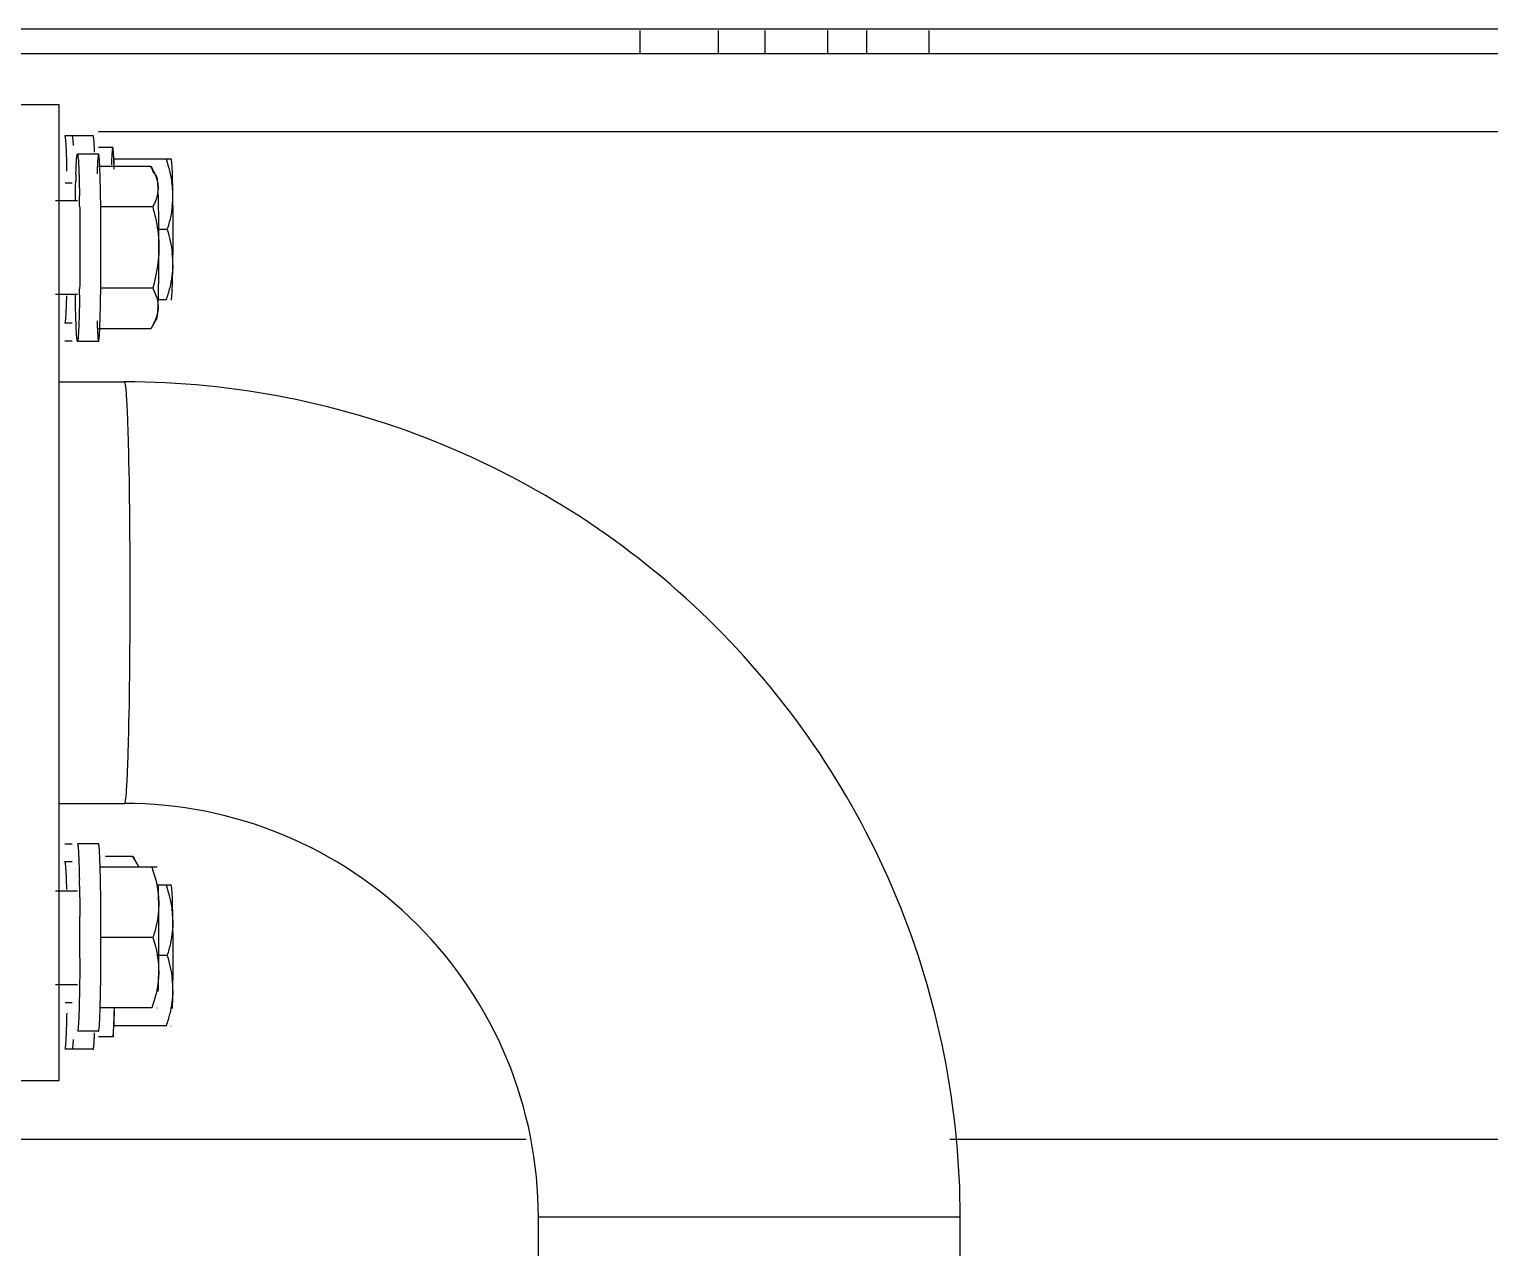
# Model space of a CAD drawing. Header units: millimetres. Extents: x 32496 to 166256, y 3504 to 23939.
# Drawn here: x 46722.5 to 46909.4, y 21538 to 21694.1 of the extents above; entities that cross this region are included whole.
import ezdxf

# ---------------------------------------------------------------- set-up
doc = ezdxf.new("R2010")
doc.units = ezdxf.units.MM
doc.layers.add('变压器模型_1__0', color=7, linetype='Continuous')

msp = doc.modelspace()

# ---------------------------------------------------------------- linework, layer by layer
at = {"layer": '变压器模型_1__0', "color": 6, "linetype": 'Continuous'}
for p, q in [((47012.64, 21694.05), (46633.039, 21694.05)), ((46800.64, 21693.888), (46800.64, 21690.888)), ((46810.64, 21693.888), (46810.64, 21690.888)), ((46816.64, 21693.888), (46816.64, 21690.888)), ((46824.64, 21693.888), (46824.64, 21690.888)), ((46829.64, 21693.888), (46829.64, 21690.888)), ((46837.64, 21693.888), (46837.64, 21690.888)), ((47012.64, 21690.888), (46633.039, 21690.888)), ((46713.113, 21684.388), (46726.307, 21684.388)), ((46726.307, 21559.388), (46726.307, 21684.388)), ((46730.642, 21680.388), (46727, 21680.388)), ((47012.64, 21680.888), (46731.327, 21680.888)), ((46731.327, 21678.938), (46733.141, 21678.938)), ((46728.628, 21678.082), (46731.327, 21678.082)), ((46738.021, 21676.475), (46731.327, 21676.475)), ((46733.277, 21677.388), (46733.296, 21676.135)), ((46740.638, 21677.388), (46733.277, 21677.388)), ((46738.021, 21676.475), (46738.181, 21676.209)), ((46738.836, 21675.073), (46738.181, 21676.209)), ((46727.048, 21674.388), (46727.943, 21674.388)), ((46728.628, 21672.082), (46725.827, 21672.082)), ((46738.257, 21671.278), (46731.563, 21671.278)), ((46740.107, 21668.388), (46738.943, 21668.388)), ((46728.628, 21660.082), (46725.827, 21660.082)), ((46738.257, 21660.886), (46731.563, 21660.886)), ((46739.971, 21659.388), (46738.835, 21659.388)), ((46740.591, 21659.388), (46740.638, 21659.388)), ((46727.943, 21656.388), (46727, 21656.388)), ((46738.181, 21655.955), (46738.021, 21655.69)), ((46738.836, 21657.092), (46738.181, 21655.955)), ((46727.943, 21654.082), (46727, 21654.082)), ((46728.628, 21654.082), (46731.327, 21654.082)), ((46738.021, 21655.69), (46731.327, 21655.69)), ((46726.307, 21648.888), (46734.667, 21648.888)), ((46726.307, 21594.888), (46734.667, 21594.888)), ((46727, 21589.694), (46727.943, 21589.694)), ((46731.327, 21589.694), (46728.628, 21589.694)), ((46727.943, 21587.388), (46727, 21587.388)), ((46738.825, 21586.694), (46731.463, 21586.694)), ((46735.708, 21588.086), (46732.199, 21588.086)), ((46735.708, 21588.086), (46735.867, 21587.821)), ((46736.522, 21586.685), (46735.867, 21587.821)), ((46725.827, 21583.694), (46728.628, 21583.694)), ((46728.891, 21584.296), (46728.898, 21583.82)), ((46740.638, 21584.388), (46738.825, 21584.388)), ((46738.293, 21577.694), (46731.599, 21577.694)), ((46740.107, 21575.388), (46739.029, 21575.388)), ((46725.827, 21571.694), (46728.628, 21571.694)), ((46728.898, 21571.572), (46728.891, 21571.097)), ((46727.049, 21569.388), (46727.943, 21569.388)), ((46738.157, 21568.694), (46731.463, 21568.694)), ((46733.313, 21568.767), (46733.277, 21566.388)), ((46739.971, 21566.388), (46733.277, 21566.388)), ((46740.591, 21566.388), (46740.638, 21566.388)), ((46731.327, 21565.694), (46728.628, 21565.694)), ((46733.189, 21564.998), (46731.327, 21564.998)), ((46733.186, 21565.715), (46733.189, 21564.998)), ((46730.642, 21563.388), (46727, 21563.388)), ((46713.113, 21559.388), (46726.307, 21559.388)), ((46263.64, 21551.888), (46786.057, 21551.888)), ((46840.324, 21551.888), (46989.64, 21551.888)), ((46787.64, 21495.695), (46787.64, 21541.888)), ((46841.64, 21513.45), (46841.64, 21541.888))]:
    msp.add_line(p, q, dxfattribs=at)
at = {"layer": '变压器模型_1__0', "color": 9, "linetype": 'Continuous'}
msp.add_line((46841.64, 21541.888), (46787.64, 21541.888), dxfattribs=at)
at = {"layer": '变压器模型_1__0', "color": 6, "linetype": 'Continuous'}
for centre, radius, start, end in [((46673.45, 21676.154), 57.409, 2.13979, 2.99041), ((46668.482, 21674.593), 64.863, 1.86036, 2.70104), ((46878.266, 21670.651), 149.911, 178.33898, 178.50939), ((46850.588, 21671.458), 122.222, 178.11203, 178.34097), ((46599.934, 21671.163), 131.659, 1.51431, 1.88096), ((46451.178, 21667.894), 277.754, 0.88148, 0.99533), ((46728.793, 21672.694), 12.051, 0.92122, 7.92536), ((46728.859, 21672.717), 11.985, 353.79061, 0.81795), ((46421.229, 21667.435), 307.706, 0.73706, 0.88109), ((46728.859, 21664.059), 11.985, 359.18326, 6.21323), ((46420.432, 21664.741), 308.504, 359.11872, 359.26828), ((46615.066, 21662.986), 123.968, 358.29, 358.75718), ((46594.189, 21661.182), 137.408, 358.09981, 358.59578), ((46673.114, 21661.203), 65.893, 357.46474, 358.3335), ((46825.047, 21659.862), 96.666, 181.91828, 182.11225), ((46589.197, 21582.463), 142.402, 1.4626, 1.7957), ((46728.845, 21584.425), 7.779, 24.23655, 28.07908), ((46486.498, 21580.138), 242.428, 0.98278, 1.18459), ((46728.793, 21579.694), 12.051, 0.92122, 7.92536), ((46282.223, 21577.694), 446.719, 359.66388, 0.34829), ((46284.922, 21577.694), 446.719, 359.65171, 0.33612), ((46403.548, 21575.388), 337.326, 359.73449, 0.26551), ((46728.859, 21571.059), 11.985, 359.18326, 6.21323), ((46545.367, 21574.069), 186.246, 358.47617, 358.82134), ((46593.552, 21572.795), 138.044, 358.20365, 358.4727), ((46601.979, 21571.392), 131.402, 358.14729, 358.73812), ((46666.71, 21569.27), 66.637, 357.29892, 358.17142), ((46686.202, 21566.993), 44.641, 356.94421, 357.30404), ((46665.127, 21567.972), 65.739, 357.31523, 357.82745)]:
    msp.add_arc(centre, radius, start, end, dxfattribs=at)
for points, knots in [([(46727, 21680.388), (46727.029, 21680.388), (46727.041, 21680.232), (46727.084, 21680.045), (46727.108, 21679.636), (46727.129, 21679.34), (46727.139, 21679.164)], [0, 0, 0, 0, 0.0697019, 0.2601735, 0.571225, 1, 1, 1, 1]), ([(46727.943, 21680.388), (46727.971, 21680.388), (46727.983, 21680.232), (46728.026, 21680.045), (46728.051, 21679.636), (46728.071, 21679.34), (46728.081, 21679.164)], [0, 0, 0, 0, 0.0697019, 0.2601735, 0.571225, 1, 1, 1, 1]), ([(46730.781, 21679.149), (46730.771, 21679.327), (46730.75, 21679.627), (46730.726, 21680.041), (46730.682, 21680.23), (46730.671, 21680.388), (46730.642, 21680.388)], [0, 0, 0, 0, 0.4287822, 0.7398607, 0.9303496, 1, 1, 1, 1]), ([(46727.139, 21679.164), (46727.15, 21678.946), (46727.2, 21677.84), (46727.228, 21676.733), (46727.246, 21675.844)], [0, 0, 0, 0, 0.1968064, 1, 1, 1, 1]), ([(46733.141, 21678.938), (46733.089, 21678.938), (46733.108, 21678.636), (46733.023, 21678.303), (46733.011, 21677.542), (46732.981, 21677.001), (46732.97, 21676.678)], [0, 0, 0, 0, 0.0679185, 0.2602218, 0.5734502, 1, 1, 1, 1]), ([(46733.182, 21678.819), (46733.177, 21678.849), (46733.169, 21678.882), (46733.153, 21678.938), (46733.141, 21678.938)], [0, 0, 0, 0, 0.7159727, 1, 1, 1, 1]), ([(46733.211, 21678.588), (46733.207, 21678.631), (46733.198, 21678.709), (46733.188, 21678.785), (46733.182, 21678.819)], [0, 0, 0, 0, 0.5635482, 1, 1, 1, 1]), ([(46733.273, 21677.65), (46733.269, 21677.746), (46733.252, 21678.059), (46733.233, 21678.372), (46733.211, 21678.588)], [0, 0, 0, 0, 0.3064004, 1, 1, 1, 1]), ([(46728.433, 21675.484), (46728.442, 21675.739), (46728.472, 21676.501), (46728.5, 21677.265), (46728.557, 21677.771)], [0, 0, 0, 0, 0.3338855, 1, 1, 1, 1]), ([(46728.557, 21677.771), (46728.562, 21677.816), (46728.586, 21677.901), (46728.568, 21678.08), (46728.628, 21678.081)], [0, 0, 0, 0, 0.4282969, 1, 1, 1, 1]), ([(46728.628, 21678.081), (46728.686, 21678.081), (46728.667, 21677.742), (46728.761, 21677.368), (46728.776, 21676.511), (46728.81, 21675.901), (46728.822, 21675.539)], [0, 0, 0, 0, 0.0671247, 0.259821, 0.5738402, 1, 1, 1, 1]), ([(46731.327, 21678.081), (46731.27, 21678.081), (46731.288, 21677.742), (46731.195, 21677.368), (46731.18, 21676.511), (46731.146, 21675.901), (46731.134, 21675.539)], [0, 0, 0, 0, 0.0671247, 0.259821, 0.5738402, 1, 1, 1, 1]), ([(46731.399, 21677.771), (46731.393, 21677.816), (46731.37, 21677.901), (46731.388, 21678.08), (46731.327, 21678.081)], [0, 0, 0, 0, 0.4282969, 1, 1, 1, 1]), ([(46731.472, 21676.728), (46731.467, 21676.837), (46731.448, 21677.184), (46731.425, 21677.532), (46731.399, 21677.771)], [0, 0, 0, 0, 0.312587, 1, 1, 1, 1]), ([(46731.523, 21675.484), (46731.519, 21675.599), (46731.504, 21676.014), (46731.487, 21676.428), (46731.472, 21676.728)], [0, 0, 0, 0, 0.2772838, 1, 1, 1, 1]), ([(46740.719, 21676.845), (46740.709, 21676.981), (46740.664, 21677.103), (46740.686, 21677.388), (46740.638, 21677.388)], [0, 0, 0, 0, 0.740027, 1, 1, 1, 1]), ([(46740.842, 21672.888), (46740.836, 21673.316), (46740.81, 21674.635), (46740.783, 21675.956), (46740.719, 21676.845)], [0, 0, 0, 0, 0.3240339, 1, 1, 1, 1]), ([(46728.822, 21675.539), (46728.829, 21675.331), (46728.857, 21674.391), (46728.877, 21673.451), (46728.89, 21672.719)], [0, 0, 0, 0, 0.2211772, 1, 1, 1, 1]), ([(46731.61, 21671.363), (46731.606, 21671.661), (46731.59, 21672.754), (46731.569, 21673.847), (46731.548, 21674.642)], [0, 0, 0, 0, 0.2723661, 1, 1, 1, 1]), ([(46738.943, 21673.877), (46738.93, 21674.158), (46738.877, 21674.543), (46738.895, 21674.97), (46738.835, 21675.073)], [0, 0, 0, 0, 0.7024666, 1, 1, 1, 1]), ([(46728.358, 21672.168), (46728.361, 21672.381), (46728.374, 21673.175), (46728.391, 21673.969), (46728.406, 21674.55)], [0, 0, 0, 0, 0.2678702, 1, 1, 1, 1]), ([(46739.06, 21666.082), (46739.06, 21666.858), (46739.049, 21669.457), (46739.025, 21672.056), (46738.943, 21673.877)], [0, 0, 0, 0, 0.2986522, 1, 1, 1, 1]), ([(46740.87, 21669.951), (46740.869, 21670.207), (46740.863, 21671.186), (46740.853, 21672.165), (46740.842, 21672.888)], [0, 0, 0, 0, 0.2612862, 1, 1, 1, 1]), ([(46728.91, 21671.393), (46728.916, 21670.97), (46728.935, 21669.2), (46728.943, 21667.43), (46728.943, 21666.082)], [0, 0, 0, 0, 0.2390343, 1, 1, 1, 1]), ([(46731.642, 21666.082), (46731.642, 21666.535), (46731.639, 21668.295), (46731.626, 21670.055), (46731.61, 21671.363)], [0, 0, 0, 0, 0.2569259, 1, 1, 1, 1]), ([(46740.842, 21663.888), (46740.85, 21664.361), (46740.874, 21666.382), (46740.878, 21668.404), (46740.87, 21669.951)], [0, 0, 0, 0, 0.2342121, 1, 1, 1, 1]), ([(46728.943, 21666.082), (46728.943, 21665.63), (46728.94, 21663.87), (46728.927, 21662.109), (46728.91, 21660.802)], [0, 0, 0, 0, 0.2569259, 1, 1, 1, 1]), ([(46731.609, 21660.771), (46731.615, 21661.195), (46731.634, 21662.965), (46731.642, 21664.735), (46731.642, 21666.082)], [0, 0, 0, 0, 0.2390343, 1, 1, 1, 1]), ([(46739.005, 21660.297), (46739.015, 21660.725), (46739.049, 21662.654), (46739.06, 21664.582), (46739.06, 21666.082)], [0, 0, 0, 0, 0.2221368, 1, 1, 1, 1]), ([(46740.79, 21661.494), (46740.795, 21661.671), (46740.818, 21662.469), (46740.833, 21663.267), (46740.842, 21663.888)], [0, 0, 0, 0, 0.2220971, 1, 1, 1, 1]), ([(46740.719, 21659.931), (46740.726, 21660.031), (46740.758, 21660.552), (46740.777, 21661.073), (46740.79, 21661.494)], [0, 0, 0, 0, 0.1923462, 1, 1, 1, 1]), ([(46727.223, 21659.914), (46727.217, 21659.692), (46727.195, 21658.929), (46727.168, 21658.167), (46727.139, 21657.628)], [0, 0, 0, 0, 0.291747, 1, 1, 1, 1]), ([(46728.435, 21656.626), (46728.427, 21656.871), (46728.393, 21657.995), (46728.371, 21659.119), (46728.358, 21659.998)], [0, 0, 0, 0, 0.217861, 1, 1, 1, 1]), ([(46731.555, 21657.815), (46731.561, 21658.041), (46731.583, 21659.026), (46731.599, 21660.012), (46731.609, 21660.771)], [0, 0, 0, 0, 0.229367, 1, 1, 1, 1]), ([(46740.638, 21659.388), (46740.686, 21659.388), (46740.664, 21659.673), (46740.709, 21659.795), (46740.719, 21659.931)], [0, 0, 0, 0, 0.259973, 1, 1, 1, 1]), ([(46728.89, 21659.446), (46728.886, 21659.191), (46728.868, 21658.269), (46728.846, 21657.347), (46728.824, 21656.68)], [0, 0, 0, 0, 0.2764103, 1, 1, 1, 1]), ([(46738.866, 21657.219), (46738.874, 21657.276), (46738.912, 21657.631), (46738.929, 21657.988), (46738.943, 21658.288)], [0, 0, 0, 0, 0.160483, 1, 1, 1, 1]), ([(46740.624, 21659.406), (46740.626, 21659.401), (46740.629, 21659.394), (46740.636, 21659.388), (46740.638, 21659.388)], [0, 0, 0, 0, 0.6379967, 1, 1, 1, 1]), ([(46727.047, 21656.522), (46727.041, 21656.488), (46727.032, 21656.451), (46727.014, 21656.388), (46727, 21656.388)], [0, 0, 0, 0, 0.7154793, 1, 1, 1, 1]), ([(46727.139, 21657.628), (46727.133, 21657.502), (46727.109, 21657.133), (46727.088, 21656.762), (46727.047, 21656.522)], [0, 0, 0, 0, 0.3412917, 1, 1, 1, 1]), ([(46728.628, 21654.084), (46728.579, 21654.084), (46728.587, 21654.376), (46728.507, 21654.704), (46728.489, 21655.45), (46728.458, 21655.982), (46728.447, 21656.299)], [0, 0, 0, 0, 0.0672001, 0.2591328, 0.5728604, 1, 1, 1, 1]), ([(46728.824, 21656.68), (46728.815, 21656.426), (46728.785, 21655.663), (46728.756, 21654.899), (46728.699, 21654.394)], [0, 0, 0, 0, 0.3338855, 1, 1, 1, 1]), ([(46731.132, 21656.68), (46731.141, 21656.426), (46731.171, 21655.663), (46731.199, 21654.899), (46731.256, 21654.394)], [0, 0, 0, 0, 0.3338855, 1, 1, 1, 1]), ([(46731.472, 21655.439), (46731.477, 21655.527), (46731.496, 21655.923), (46731.511, 21656.318), (46731.521, 21656.626)], [0, 0, 0, 0, 0.2231536, 1, 1, 1, 1]), ([(46728.699, 21654.394), (46728.694, 21654.349), (46728.671, 21654.264), (46728.689, 21654.084), (46728.628, 21654.084)], [0, 0, 0, 0, 0.4282969, 1, 1, 1, 1]), ([(46731.256, 21654.394), (46731.261, 21654.349), (46731.285, 21654.264), (46731.267, 21654.084), (46731.327, 21654.084)], [0, 0, 0, 0, 0.4282969, 1, 1, 1, 1]), ([(46731.327, 21654.084), (46731.354, 21654.084), (46731.368, 21654.229), (46731.388, 21654.3), (46731.396, 21654.373)], [0, 0, 0, 0, 0.2671841, 1, 1, 1, 1]), ([(46731.396, 21654.373), (46731.404, 21654.437), (46731.438, 21654.792), (46731.458, 21655.148), (46731.472, 21655.439)], [0, 0, 0, 0, 0.1832693, 1, 1, 1, 1]), ([(46841.64, 21541.888), (46841.64, 21555.805), (46836.073, 21583.941), (46812.269, 21619.505), (46776.714, 21643.319), (46748.582, 21648.888), (46734.667, 21648.888)], [0, 0, 0, 0, 0.2500408, 0.5000316, 0.750004, 1, 1, 1, 1]), ([(46787.64, 21541.888), (46787.64, 21548.783), (46784.884, 21562.721), (46773.09, 21580.332), (46755.488, 21592.132), (46741.557, 21594.888), (46734.667, 21594.888)], [0, 0, 0, 0, 0.2501204, 0.5001262, 0.7500579, 1, 1, 1, 1]), ([(46728.628, 21589.694), (46728.657, 21589.694), (46728.669, 21589.538), (46728.712, 21589.351), (46728.737, 21588.942), (46728.757, 21588.646), (46728.767, 21588.469)], [0, 0, 0, 0, 0.0697019, 0.2601735, 0.571225, 1, 1, 1, 1]), ([(46731.466, 21588.455), (46731.457, 21588.633), (46731.436, 21588.933), (46731.411, 21589.347), (46731.368, 21589.536), (46731.357, 21589.694), (46731.327, 21589.694)], [0, 0, 0, 0, 0.4287822, 0.7398607, 0.9303496, 1, 1, 1, 1]), ([(46726.979, 21587.359), (46726.981, 21587.366), (46726.986, 21587.378), (46726.996, 21587.388), (46727, 21587.388)], [0, 0, 0, 0, 0.6522947, 1, 1, 1, 1]), ([(46727, 21587.388), (46727.029, 21587.388), (46727.041, 21587.232), (46727.084, 21587.045), (46727.108, 21586.636), (46727.129, 21586.34), (46727.139, 21586.164)], [0, 0, 0, 0, 0.0697019, 0.2601735, 0.571225, 1, 1, 1, 1]), ([(46728.767, 21588.469), (46728.778, 21588.252), (46728.828, 21587.146), (46728.856, 21586.039), (46728.874, 21585.15)], [0, 0, 0, 0, 0.1968064, 1, 1, 1, 1]), ([(46731.528, 21586.925), (46731.524, 21587.07), (46731.507, 21587.58), (46731.486, 21588.089), (46731.466, 21588.455)], [0, 0, 0, 0, 0.2832647, 1, 1, 1, 1]), ([(46727.139, 21586.164), (46727.147, 21586.005), (46727.184, 21585.235), (46727.207, 21584.464), (46727.223, 21583.852)], [0, 0, 0, 0, 0.2058001, 1, 1, 1, 1]), ([(46731.634, 21580.315), (46731.631, 21580.847), (46731.616, 21582.774), (46731.588, 21584.702), (46731.552, 21586.098)], [0, 0, 0, 0, 0.2759729, 1, 1, 1, 1]), ([(46728.898, 21583.82), (46728.903, 21583.55), (46728.919, 21582.413), (46728.929, 21581.276), (46728.934, 21580.41)], [0, 0, 0, 0, 0.2377387, 1, 1, 1, 1]), ([(46739.029, 21582.194), (46739.026, 21582.396), (46739.014, 21583.138), (46738.997, 21583.88), (46738.981, 21584.419)], [0, 0, 0, 0, 0.272775, 1, 1, 1, 1]), ([(46740.719, 21583.845), (46740.709, 21583.981), (46740.664, 21584.103), (46740.686, 21584.388), (46740.638, 21584.388)], [0, 0, 0, 0, 0.740027, 1, 1, 1, 1]), ([(46740.842, 21579.888), (46740.836, 21580.316), (46740.81, 21581.635), (46740.783, 21582.956), (46740.719, 21583.845)], [0, 0, 0, 0, 0.3240339, 1, 1, 1, 1]), ([(46739.029, 21573.194), (46739.04, 21573.917), (46739.07, 21576.917), (46739.063, 21579.917), (46739.029, 21582.194)], [0, 0, 0, 0, 0.241088, 1, 1, 1, 1]), ([(46740.87, 21576.951), (46740.869, 21577.207), (46740.863, 21578.186), (46740.853, 21579.165), (46740.842, 21579.888)], [0, 0, 0, 0, 0.2612862, 1, 1, 1, 1]), ([(46728.935, 21575.073), (46728.933, 21574.769), (46728.925, 21573.602), (46728.912, 21572.434), (46728.898, 21571.572)], [0, 0, 0, 0, 0.2609234, 1, 1, 1, 1]), ([(46731.574, 21570.238), (46731.581, 21570.599), (46731.61, 21572.179), (46731.626, 21573.759), (46731.633, 21574.978)], [0, 0, 0, 0, 0.2284679, 1, 1, 1, 1]), ([(46740.842, 21570.888), (46740.846, 21571.12), (46740.859, 21572.099), (46740.867, 21573.077), (46740.87, 21573.825)], [0, 0, 0, 0, 0.2364462, 1, 1, 1, 1]), ([(46738.976, 21570.8), (46738.982, 21570.977), (46739.004, 21571.775), (46739.02, 21572.573), (46739.029, 21573.194)], [0, 0, 0, 0, 0.2220971, 1, 1, 1, 1]), ([(46728.891, 21571.097), (46728.883, 21570.675), (46728.856, 21569.287), (46728.819, 21567.898), (46728.767, 21566.933)], [0, 0, 0, 0, 0.3041272, 1, 1, 1, 1]), ([(46740.793, 21568.613), (46740.799, 21568.784), (46740.819, 21569.542), (46740.833, 21570.3), (46740.842, 21570.888)], [0, 0, 0, 0, 0.2243951, 1, 1, 1, 1]), ([(46727.248, 21568.001), (46727.241, 21567.664), (46727.215, 21566.539), (46727.181, 21565.414), (46727.139, 21564.628)], [0, 0, 0, 0, 0.3000059, 1, 1, 1, 1]), ([(46731.466, 21566.919), (46731.472, 21567.03), (46731.497, 21567.546), (46731.516, 21568.063), (46731.528, 21568.468)], [0, 0, 0, 0, 0.2151427, 1, 1, 1, 1]), ([(46738.81, 21568.711), (46738.812, 21568.707), (46738.815, 21568.7), (46738.822, 21568.694), (46738.825, 21568.694)], [0, 0, 0, 0, 0.6379967, 1, 1, 1, 1]), ([(46728.767, 21566.933), (46728.758, 21566.755), (46728.737, 21566.455), (46728.712, 21566.041), (46728.669, 21565.852), (46728.657, 21565.694), (46728.628, 21565.694)], [0, 0, 0, 0, 0.4287822, 0.7398607, 0.9303496, 1, 1, 1, 1]), ([(46731.327, 21565.694), (46731.356, 21565.694), (46731.368, 21565.85), (46731.411, 21566.037), (46731.436, 21566.446), (46731.456, 21566.742), (46731.466, 21566.919)], [0, 0, 0, 0, 0.0697019, 0.2601735, 0.571225, 1, 1, 1, 1]), ([(46733.189, 21564.998), (46733.198, 21565.059), (46733.239, 21565.435), (46733.258, 21565.813), (46733.273, 21566.13)], [0, 0, 0, 0, 0.1620686, 1, 1, 1, 1]), ([(46740.624, 21566.406), (46740.626, 21566.401), (46740.629, 21566.394), (46740.636, 21566.388), (46740.638, 21566.388)], [0, 0, 0, 0, 0.6379967, 1, 1, 1, 1]), ([(46727.139, 21564.628), (46727.133, 21564.502), (46727.109, 21564.133), (46727.088, 21563.762), (46727.047, 21563.522)], [0, 0, 0, 0, 0.3412917, 1, 1, 1, 1]), ([(46728.082, 21564.628), (46728.072, 21564.449), (46728.051, 21564.149), (46728.027, 21563.735), (46727.983, 21563.546), (46727.972, 21563.388), (46727.943, 21563.388)], [0, 0, 0, 0, 0.4287822, 0.7398607, 0.9303496, 1, 1, 1, 1]), ([(46730.642, 21563.388), (46730.671, 21563.388), (46730.682, 21563.544), (46730.725, 21563.731), (46730.75, 21564.14), (46730.771, 21564.436), (46730.78, 21564.613)], [0, 0, 0, 0, 0.0697019, 0.2601735, 0.571225, 1, 1, 1, 1]), ([(46727.047, 21563.522), (46727.041, 21563.488), (46727.032, 21563.451), (46727.014, 21563.388), (46727, 21563.388)], [0, 0, 0, 0, 0.7154793, 1, 1, 1, 1])]:
    msp.add_open_spline(points, degree=3, knots=knots, dxfattribs=at)
for points in [[(46738.425, 21675.58), (46738.313, 21675.888), (46738.175, 21676.186), (46738.021, 21676.475)], [(46739.971, 21677.388), (46740.313, 21676.404), (46740.586, 21675.388), (46740.729, 21674.356)], [(46738.181, 21676.209), (46738.589, 21675.501), (46738.906, 21674.694), (46738.943, 21673.877)], [(46738.943, 21673.877), (46738.969, 21673.302), (46738.857, 21672.714), (46738.66, 21672.173)], [(46738.66, 21672.173), (46738.549, 21671.866), (46738.41, 21671.567), (46738.257, 21671.278)], [(46738.257, 21671.278), (46738.427, 21670.689), (46738.578, 21670.092), (46738.7, 21669.491)], [(46740.773, 21671.421), (46740.719, 21670.923), (46740.635, 21670.428), (46740.527, 21669.938)], [(46738.7, 21669.491), (46738.929, 21668.372), (46739.06, 21667.225), (46739.06, 21666.082)], [(46740.527, 21669.938), (46740.412, 21669.416), (46740.269, 21668.898), (46740.107, 21668.388)], [(46740.107, 21668.388), (46740.421, 21667.402), (46740.662, 21666.385), (46740.773, 21665.356)], [(46739.06, 21666.082), (46739.06, 21664.33), (46738.743, 21662.57), (46738.257, 21660.886)], [(46740.842, 21663.888), (46740.827, 21662.896), (46740.68, 21661.901), (46740.438, 21660.938)], [(46728.899, 21659.996), (46728.896, 21659.813), (46728.893, 21659.63), (46728.89, 21659.446)], [(46738.257, 21660.886), (46738.677, 21660.095), (46738.983, 21659.183), (46738.943, 21658.288)], [(46740.438, 21660.938), (46740.307, 21660.415), (46740.148, 21659.898), (46739.971, 21659.388)], [(46738.943, 21658.288), (46738.906, 21657.471), (46738.589, 21656.664), (46738.181, 21655.955)], [(46735.867, 21587.821), (46735.985, 21587.617), (46736.094, 21587.407), (46736.192, 21587.193)], [(46738.157, 21586.694), (46738.66, 21585.251), (46739.006, 21583.722), (46739.029, 21582.194)], [(46739.971, 21584.388), (46740.313, 21583.404), (46740.586, 21582.388), (46740.729, 21581.356)], [(46739.029, 21582.194), (46739.044, 21581.205), (46738.927, 21580.209), (46738.714, 21579.243)], [(46738.714, 21579.243), (46738.598, 21578.721), (46738.456, 21578.204), (46738.293, 21577.694)], [(46740.842, 21579.888), (46740.857, 21578.899), (46740.741, 21577.904), (46740.527, 21576.938)], [(46738.293, 21577.694), (46738.754, 21576.246), (46739.052, 21574.714), (46739.029, 21573.194)], [(46740.527, 21576.938), (46740.412, 21576.416), (46740.269, 21575.898), (46740.107, 21575.388)], [(46740.107, 21575.388), (46740.421, 21574.402), (46740.662, 21573.385), (46740.773, 21572.356)], [(46739.029, 21573.194), (46739.006, 21571.666), (46738.66, 21570.137), (46738.157, 21568.694)], [(46740.842, 21570.888), (46740.827, 21569.896), (46740.68, 21568.901), (46740.438, 21567.938)], [(46740.438, 21567.938), (46740.307, 21567.415), (46740.148, 21566.898), (46739.971, 21566.388)]]:
    msp.add_open_spline(points, degree=3, dxfattribs=at)
at = {"layer": '变压器模型_1__0', "color": 9, "linetype": 'Continuous'}
for points, knots in [([(46734.98, 21646.107), (46734.958, 21646.509), (46734.912, 21647.182), (46734.856, 21648.111), (46734.759, 21648.534), (46734.732, 21648.888), (46734.667, 21648.888)], [0, 0, 0, 0, 0.4294575, 0.7404765, 0.9305506, 1, 1, 1, 1]), ([(46735.167, 21640.98), (46735.154, 21641.479), (46735.105, 21643.189), (46735.044, 21644.898), (46734.98, 21646.107)], [0, 0, 0, 0, 0.2919075, 1, 1, 1, 1]), ([(46734.976, 21597.598), (46734.995, 21597.954), (46735.078, 21599.686), (46735.131, 21601.419), (46735.167, 21602.796)], [0, 0, 0, 0, 0.2054058, 1, 1, 1, 1]), ([(46734.667, 21594.888), (46734.731, 21594.888), (46734.758, 21595.232), (46734.853, 21595.646), (46734.909, 21596.551), (46734.955, 21597.207), (46734.976, 21597.598)], [0, 0, 0, 0, 0.0695625, 0.2596033, 0.5705553, 1, 1, 1, 1])]:
    msp.add_open_spline(points, degree=3, knots=knots, dxfattribs=at)
msp.add_open_spline([(46735.167, 21602.796), (46735.333, 21609.158), (46735.415, 21621.888), (46735.333, 21634.618), (46735.167, 21640.98)], degree=3, dxfattribs=at)

doc.saveas('drawing.dxf')
